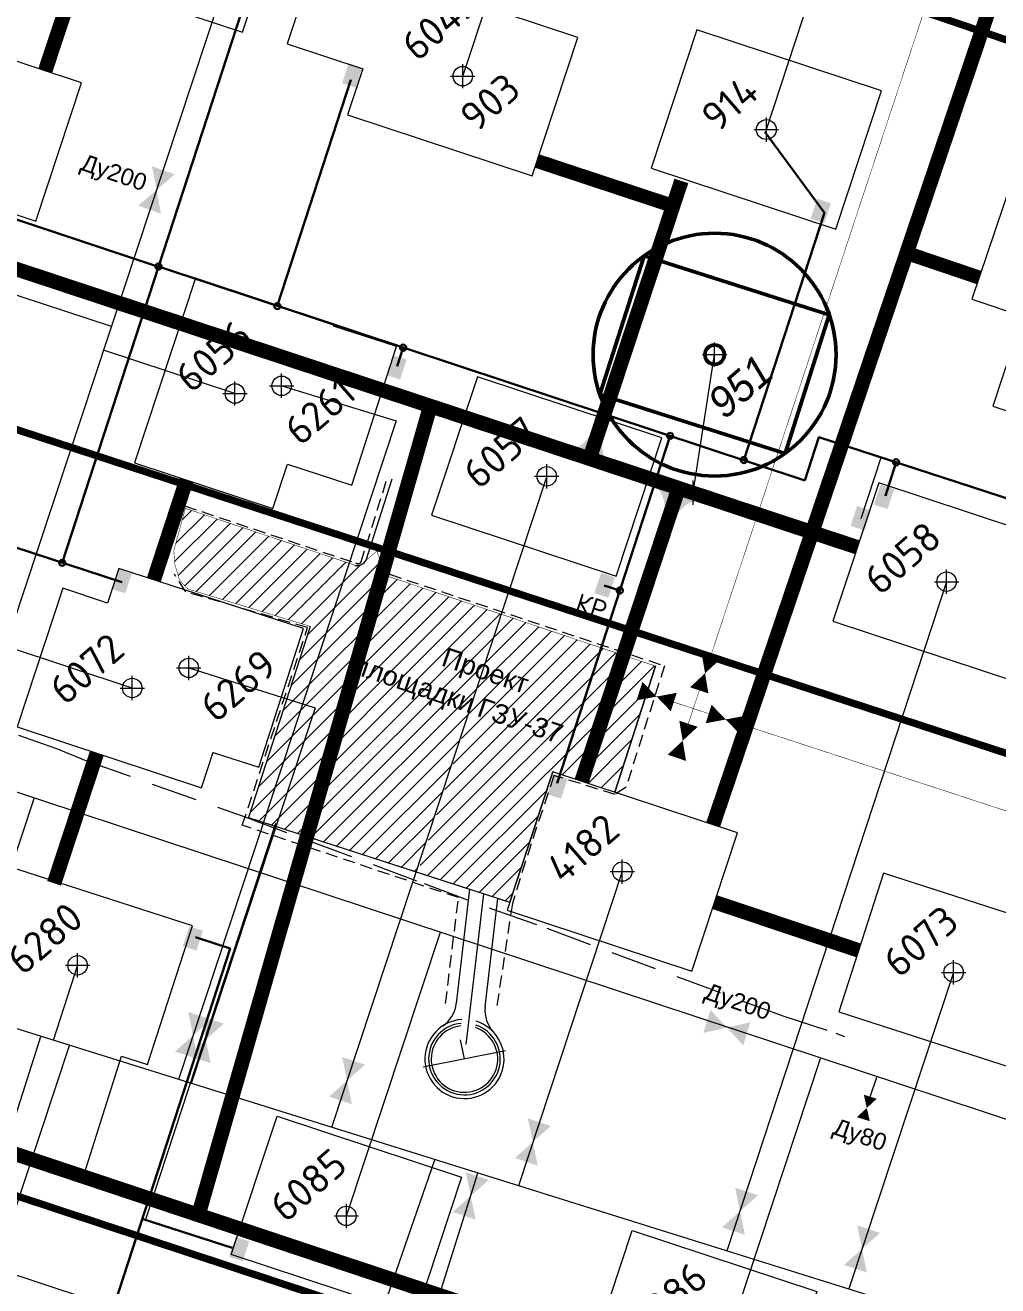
# Model space of a CAD drawing. Header units: millimetres. Extents: x 519 to 9564855, y -810 to 5021775.
# Drawn here: x 9523414 to 9523814, y 5001215 to 5001734 of the extents above; entities that cross this region are included whole.
import ezdxf

# ---------------------------------------------------------------- set-up
doc = ezdxf.new("R2010")
doc.units = ezdxf.units.MM
doc.header["$LTSCALE"] = 2
doc.header["$MEASUREMENT"] = 0
doc.header["$PDMODE"] = 2
doc.header["$PDSIZE"] = 5
for name, pattern in [('1', [0]), ('92051501$0$DASHED', [0.75, 0.5, -0.25]), ('DASHED', [0.75, 0.5, -0.25]), ('Electrical Project', [9.525, 6.35, -3.175]), ('LTYPE11', [2.5, 1, -1.5])]:
    doc.linetypes.add(name, pattern=pattern)
for name, color, linetype in [('160 скважин на 2012 год', 7, 'Continuous'), ('Existing roads', 41, 'Continuous'), ('GZU34', 7, 'Continuous'), ('new 100 wells', 131, 'Continuous'), ('OilColl&Flowlines', 3, 'Continuous'), ('stage 7.frame', 7, 'Continuous'), ('Нефтепровод подземный', 250, 'LTYPE11'), ('Отсыпка', 32, 'OTKOS_ST1_'), ('Скважины на 2013 год.', 21, '1'), ('Скважины на 2014 год', 70, 'Continuous'), ('Скважины на 2015 год', 7, 'Continuous')]:
    doc.layers.add(name, color=color, linetype=linetype)
for name, color, linetype, lineweight in [('160 скважин на 2012 год - Электрика', 192, 'Continuous', 30), ('160 скважин на2012 год.Выкидные линии', 5, 'Continuous', 30), ('WELLS(drilled after 2000y)', 6, 'Continuous', 40), ('Новый водовод', 5, 'g_122_vpr', 30), ('Скважины на 2026', 222, 'Continuous', 50), ('СНГ_трубопроводы', 244, 'Continuous', 50), ('Электро', 1, 'Continuous', 30), ('Электроснаб', 1, 'Continuous', 18), ('Электроснабжене', 1, 'Continuous', 18)]:
    doc.layers.add(name, color=color, linetype=linetype, lineweight=lineweight)
doc.styles.add('92051501$0$STANDARD', font='simplex.shx')
doc.styles.add('Arial', font='arial.ttf', dxfattribs={"height": 30})
doc.styles.add('Elect', font='isocpeur.ttf')
doc.styles.add('Line_GUGK', font='')
doc.styles.get("Standard").update_dxf_attribs({"font": 'isocpeur.ttf', "width": 0.5})
doc.styles.add('STANDARE', font='romans.shx', dxfattribs={"width": 0.8, "height": 2})
doc.styles.get('Line_GUGK').set_extended_font_data('Bm431', italic=True)
doc.linetypes.add('g_122_vpr', pattern='A,2,-2,3,-0.6,["Впр",Line_GUGK,S=2,R=0,X=0,Y=-1],-6.4,3,-2,8,-2,8,-2,6', length=45)
doc.linetypes.add('OTKOS_ST1_', pattern='A,0,["|",STANDARE,S=0.6,R=0,X=-0.4,Y=-1.44],1,["|",Standard,S=0.25,R=0,X=-0.27,Y=-0.595],1', length=2)
doc.linetypes.add('WTR_LINE', pattern='A,0.5,-0.2,["W",92051501$0$STANDARD,S=0.1,R=0,X=-0.1,Y=-0.05],-0.05', length=0.75)

msp = doc.modelspace()

# ---------------------------------------------------------------- hatches: boundary and pattern name
at = {"linetype": 'ByBlock', "lineweight": 0, "ltscale": 50}
h = msp.add_hatch(dxfattribs=at)
h.set_pattern_fill('ANSI31', color=256, scale=40)
h.set_pattern_definition([(45, (0, 0), (-3.535533906, 3.535533906), [])])
h.paths.add_polyline_path([(9523643.11967, 5001423.06447), (9523656.76148, 5001418.55064), (9523673.58901, 5001470.54118), (9523660.30381, 5001474.99883)])
h.paths.add_polyline_path([(9523634.28085, 5001425.98907), (9523643.11967, 5001423.06447), (9523660.30381, 5001474.99883), (9523651.19784, 5001478.0542)])
h.paths.add_polyline_path([(9523651.19784, 5001478.0542), (9523610.24986, 5001491.79367), (9523589.60899, 5001428.32043), (9523575.74706, 5001385.50682), (9523613.56974, 5001373.26494), (9523631.33745, 5001426.96299), (9523634.28085, 5001425.98907)])
h.paths.add_polyline_path([(9523530.02127, 5001400.30667), (9523574.9563, 5001385.76277), (9523610.02037, 5001491.87068), (9523562.87881, 5001507.68831, -0.104327098), (9523561.48117, 5001510.07656)])
h.paths.add_polyline_path([(9523561.48117, 5001510.07656, -0.041083152), (9523561.22035, 5001511.14487), (9523558.83416, 5001517.92958), (9523554.41218, 5001514.14082), (9523554.41218, 5001514.14082, -0.320316479), (9523549.95791, 5001512.02373), (9523547.40257, 5001512.88113), (9523528.25801, 5001454.93405), (9523533.47766, 5001453.27809), (9523517.34988, 5001404.40796), (9523530.02127, 5001400.30667)])
h.paths.add_polyline_path([(9523512.12401, 5001406.09939), (9523517.34988, 5001404.40796), (9523533.47766, 5001453.27809), (9523528.25801, 5001454.93405)])
h.paths.add_polyline_path([(9523528.25801, 5001454.93405), (9523521.74088, 5001457.00165), (9523505.91594, 5001408.10873), (9523512.12401, 5001406.09939)])
h.paths.add_polyline_path([(9523531.41649, 5001486.89554), (9523521.74088, 5001457.00165), (9523528.25801, 5001454.93405), (9523547.40257, 5001512.88113), (9523479.97202, 5001535.50644), (9523475.22098, 5001518.08053), (9523475.68033, 5001512.30384), (9523477.58507, 5001505.98302), (9523480.88046, 5001502.33315)])
h.paths.add_polyline_path([(9523544.46731, 5001464.08417), (9523584.00844, 5001450.53502), (9523588.97826, 5001465.03868), (9523549.43713, 5001478.58783)], flags=24)
h.paths.add_polyline_path([(9523596.94359, 5001448.67925), (9523634.96699, 5001435.65017), (9523638.99219, 5001447.39713), (9523600.9688, 5001460.42621)], flags=24)
h.paths.add_polyline_path([(9523545.49697, 5001465.04368), (9523598.12985, 5001447.00852), (9523601.81012, 5001457.74882), (9523549.17723, 5001475.78398)], flags=24)
at = {"layer": '160 скважин на 2012 год - Электрика', "lineweight": 0, "ltscale": 7.5}
for color, points in [(1, [(9523762.1941, 5001534.63509), (9523756.57173, 5001536.46114), (9523753.90959, 5001528.2645), (9523759.53197, 5001526.43844)]), (192, [(9523656.77603, 5001506.9309), (9523651.15365, 5001508.75696), (9523648.49152, 5001500.56032), (9523654.11389, 5001498.73426)]), (192, [(9523656.77603, 5001506.9309), (9523651.15365, 5001508.75696), (9523648.49152, 5001500.56032), (9523654.11389, 5001498.73426)])]:
    msp.add_hatch(color=color, dxfattribs=at).paths.add_polyline_path(points)
at = {"layer": 'Existing roads', "linetype": 'ByBlock', "lineweight": 0}
h = msp.add_hatch(color=256, dxfattribs=at)
edge = h.paths.add_edge_path()
edge.add_line((9523637.83939, 5001559.86504), (9523646.34862, 5001556.97174))
edge.add_line((9523646.34862, 5001556.97174), (9523648.79588, 5001564.34855))
edge.add_line((9523648.79588, 5001564.34855), (9523646.41352, 5001565.44561))
edge.add_arc((9523636.9021, 5001570.68216), 10.85765, 274.9522735, 331.1648489, ccw=False)
edge = h.paths.add_edge_path()
edge.add_line((9523652.1482, 5001563.53533), (9523648.79588, 5001564.34855))
edge.add_line((9523648.79588, 5001564.34855), (9523646.34862, 5001556.97174))
edge.add_line((9523646.34862, 5001556.97174), (9523655.53434, 5001554.0384))
edge.add_arc((9523659.33107, 5001560.74426), 7.70608, 158.7652198, 240.4822591, ccw=False)
msp.add_hatch(color=256, dxfattribs=at).paths.add_polyline_path([(9523691.37473, 5001538.98866), (9523682.54328, 5001541.91083), (9523673.71184, 5001544.83299, -0.241338782), (9523677.1002, 5001533.76934), (9523679.57812, 5001532.94944), (9523681.97069, 5001532.15778, -0.234065393)])
at = {"layer": 'Электро', "ltscale": 0.5}
for points in [[(9523544.52724, 5001710.60881), (9523550.14961, 5001708.78275), (9523552.81175, 5001716.97939), (9523547.18938, 5001718.80545)], [(9523562.80371, 5001590.39569), (9523568.42608, 5001588.56963), (9523571.08822, 5001596.76628), (9523565.46585, 5001598.59233)], [(9523449.62016, 5001502.34871), (9523455.24253, 5001500.52266), (9523457.90467, 5001508.7193), (9523452.28229, 5001510.54536)], [(9523629.0122, 5001417.79073), (9523634.62443, 5001415.93375), (9523637.33166, 5001424.11561), (9523631.71943, 5001425.97259)], [(9523478.94108, 5001355.17103), (9523484.56345, 5001353.34497), (9523487.22559, 5001361.54161), (9523481.60322, 5001363.36767)]]:
    msp.add_hatch(color=256, dxfattribs=at).paths.add_polyline_path(points)
at = {"layer": 'Электро'}
for points in [[(9523737.4379, 5001654.85317), (9523743.05013, 5001652.99619), (9523745.75736, 5001661.17805), (9523740.14512, 5001663.03503)], [(9523763.52823, 5001537.05604), (9523769.14047, 5001535.19905), (9523771.8477, 5001543.38091), (9523766.23546, 5001545.2379)], [(9523648.44951, 5001500.78842), (9523654.06175, 5001498.93143), (9523656.76898, 5001507.11329), (9523651.15674, 5001508.97027)]]:
    msp.add_hatch(color=256, dxfattribs=at).paths.add_polyline_path(points)
at = {"layer": 'Электро', "ltscale": 80}
msp.add_hatch(color=256, dxfattribs=at).paths.add_polyline_path([(9523497.99887, 5001227.28265), (9523503.61111, 5001225.42567), (9523506.31834, 5001233.60752), (9523500.7061, 5001235.46451)])
at = {"layer": 'Электроснаб', "linetype": 'ByBlock', "lineweight": 0, "ltscale": 0.5}
for points in [[(9523544.52724, 5001710.60881), (9523550.14961, 5001708.78275), (9523552.81175, 5001716.97939), (9523547.18938, 5001718.80545)], [(9523562.80371, 5001590.39569), (9523568.42608, 5001588.56963), (9523571.08822, 5001596.76628), (9523565.46585, 5001598.59233)], [(9523449.62016, 5001502.34871), (9523455.24253, 5001500.52266), (9523457.90467, 5001508.7193), (9523452.28229, 5001510.54536)], [(9523629.0122, 5001417.79073), (9523634.62443, 5001415.93375), (9523637.33166, 5001424.11561), (9523631.71943, 5001425.97259)], [(9523478.94108, 5001355.17103), (9523484.56345, 5001353.34497), (9523487.22559, 5001361.54161), (9523481.60322, 5001363.36767)]]:
    msp.add_hatch(color=1, dxfattribs=at).paths.add_polyline_path(points)
at = {"layer": 'Электроснаб', "linetype": 'ByBlock', "lineweight": 0}
for points in [[(9523737.4379, 5001654.85317), (9523743.05013, 5001652.99619), (9523745.75736, 5001661.17805), (9523740.14512, 5001663.03503)], [(9523763.52823, 5001537.05604), (9523769.14047, 5001535.19905), (9523771.8477, 5001543.38091), (9523766.23546, 5001545.2379)], [(9523648.44951, 5001500.78842), (9523654.06175, 5001498.93143), (9523656.76898, 5001507.11329), (9523651.15674, 5001508.97027)]]:
    msp.add_hatch(color=1, dxfattribs=at).paths.add_polyline_path(points)
at = {"layer": 'Электроснаб', "linetype": 'ByBlock', "lineweight": 0, "ltscale": 80}
msp.add_hatch(color=1, dxfattribs=at).paths.add_polyline_path([(9523497.99887, 5001227.28265), (9523503.61111, 5001225.42567), (9523506.31834, 5001233.60752), (9523500.7061, 5001235.46451)])
at = {"layer": 'Электроснабжене', "linetype": 'ByBlock', "lineweight": 0, "ltscale": 0.5}
for points in [[(9523544.52724, 5001710.60881), (9523550.14961, 5001708.78275), (9523552.81175, 5001716.97939), (9523547.18938, 5001718.80545)], [(9523562.80371, 5001590.39569), (9523568.42608, 5001588.56963), (9523571.08822, 5001596.76628), (9523565.46585, 5001598.59233)], [(9523449.62016, 5001502.34871), (9523455.24253, 5001500.52266), (9523457.90467, 5001508.7193), (9523452.28229, 5001510.54536)], [(9523629.0122, 5001417.79073), (9523634.62443, 5001415.93375), (9523637.33166, 5001424.11561), (9523631.71943, 5001425.97259)], [(9523478.94108, 5001355.17103), (9523484.56345, 5001353.34497), (9523487.22559, 5001361.54161), (9523481.60322, 5001363.36767)]]:
    msp.add_hatch(color=1, dxfattribs=at).paths.add_polyline_path(points)
at = {"layer": 'Электроснабжене', "linetype": 'ByBlock', "lineweight": 0}
for points in [[(9523737.4379, 5001654.85317), (9523743.05013, 5001652.99619), (9523745.75736, 5001661.17805), (9523740.14512, 5001663.03503)], [(9523763.52823, 5001537.05604), (9523769.14047, 5001535.19905), (9523771.8477, 5001543.38091), (9523766.23546, 5001545.2379)], [(9523648.44951, 5001500.78842), (9523654.06175, 5001498.93143), (9523656.76898, 5001507.11329), (9523651.15674, 5001508.97027)]]:
    msp.add_hatch(color=1, dxfattribs=at).paths.add_polyline_path(points)
at = {"layer": 'Электроснабжене', "linetype": 'ByBlock', "lineweight": 0, "ltscale": 80}
msp.add_hatch(color=1, dxfattribs=at).paths.add_polyline_path([(9523497.99887, 5001227.28265), (9523503.61111, 5001225.42567), (9523506.31834, 5001233.60752), (9523500.7061, 5001235.46451)])

# ---------------------------------------------------------------- linework, layer by layer
at = {"layer": '160 скважин на 2012 год', "color": 0, "linetype": 'ByBlock', "lineweight": 0, "elevation": 0.00005}
for points in [[(9523342.39218, 5001678.8859), (9523418.3727, 5001653.74532), (9523437.22814, 5001710.73072), (9523361.24761, 5001735.8713)], [(9523581.39218, 5001532.6859), (9523657.3727, 5001507.54532), (9523676.22814, 5001564.53072), (9523600.24761, 5001589.6713)], [(9523746.59218, 5001488.9859), (9523822.5727, 5001463.84532), (9523841.42814, 5001520.83072), (9523765.44761, 5001545.9713)]]:
    msp.add_lwpolyline(points, close=True, dxfattribs=at)
msp.add_lwpolyline([(9523885.82447, 5001676.90712), (9523886.27283, 5001678.261), (9523829.42264, 5001697.52024), (9523803.74365, 5001621.71999), (9523824.73685, 5001614.61448)], dxfattribs=at)
at = {"layer": '160 скважин на 2012 год', "color": 0, "linetype": 'ByBlock', "lineweight": 0}
for centre in [(9523628.8, 5001548.7), (9523793.4, 5001505.3)]:
    msp.add_circle(centre, 4, dxfattribs=at)
at = {"layer": '160 скважин на 2012 год', "color": 0, "linetype": 'ByBlock', "lineweight": 0, "ltscale": 80}
msp.add_point((9523628.8, 5001548.7), dxfattribs=at)
at = {"layer": '160 скважин на 2012 год', "color": 0, "linetype": 'ByBlock', "lineweight": 0}
msp.add_point((9523793.4, 5001505.3), dxfattribs=at)
at = {"layer": '160 скважин на 2012 год - Электрика', "color": 1, "linetype": 'ByBlock', "lineweight": 0, "ltscale": 80}
msp.add_line((9523758.24915, 5001531.32682), (9523766.42579, 5001556.49192, 0), dxfattribs=at)
at = {"layer": '160 скважин на 2012 год - Электрика', "color": 192, "linetype": 'ByBlock', "lineweight": 0, "ltscale": 80}
msp.add_line((9523652.44108, 5001503.75514), (9523658.86987, 5001501.6663), dxfattribs=at)
msp.add_line((9523652.44108, 5001503.75514), (9523658.86987, 5001501.6663), dxfattribs=at)
at = {"layer": '160 скважин на2012 год.Выкидные линии', "color": 3, "linetype": 'ByBlock', "lineweight": 0, "ltscale": 80}
msp.add_lwpolyline([(9523628.8, 5001548.7), (9523540.18535, 5001280.54188)], dxfattribs=at)
at = {"layer": 'Existing roads', "linetype": 'ByBlock', "lineweight": 0}
for p, q in [((9523647.07695, 5001563.75768), (9523650.27362, 5001562.84033)), ((9523637.7504, 5001558.80643), (9523655.00787, 5001552.93856))]:
    msp.add_line(p, q, dxfattribs=at)
at = {"layer": 'Existing roads', "linetype": 'ByBlock', "lineweight": 0, "const_width": 6, "flags": 128}
for points in [[(9523988.12097, 5002264.6695), (9523697.2591, 5001405.15071)], [(9523255.84254, 5001685.20284), (9523756.67604, 5001519.46163)], [(9523684.21287, 5001670.36592), (9523646.37913, 5001555.8725)], [(9523683.07499, 5001543.81848), (9523643.15936, 5001423.18442)], [(9523683.07499, 5001543.81848), (9523643.15936, 5001423.18442)], [(9523697.89026, 5001373.32971), (9523757.12218, 5001353.47269)], [(9524074.00058, 5001048.34922), (9523243.57105, 5001325.03002)]]:
    msp.add_lwpolyline(points, dxfattribs=at)
for points, elevation in [([(9523435.1866, 5001754.72755), (9523422.26513, 5001715.68171)], 0.00005), ([(9523581.3927, 5001579.5519), (9523485.35915, 5001244.47156)], 0), ([(9523480.45554, 5001547.23142), (9523466.9666, 5001506.00792)], 0), ([(9523443.54941, 5001434.70237), (9523425.93861, 5001381.07734)], 0)]:
    msp.add_lwpolyline(points, dxfattribs=dict(at, elevation=elevation))
at = {"layer": 'Existing roads', "lineweight": 0, "const_width": 5.8}
for points in [[(9523624.78738, 5001678.55654), (9523680.80288, 5001660.04652)], [(9523806.74632, 5001630.58337), (9523776.96038, 5001640.67401)]]:
    msp.add_lwpolyline(points, dxfattribs=at)
at = {"layer": 'GZU34', "color": 5, "lineweight": 0, "ltscale": 0.2}
for p, q in [((9523595.59553, 5001314.65848), (9523602.82231, 5001376.74351)), ((9523611.86199, 5001312.10102), (9523577.9376, 5001305.29689))]:
    msp.add_line(p, q, dxfattribs=at)
at = {"layer": 'GZU34', "color": 5, "lineweight": 0, "ltscale": 50}
msp.add_line((9523594.87826, 5001308.80631), (9523593.30885, 5001316.63115), dxfattribs=at)
for centre, radius, start, end in [((9523578.61432, 5001333.05615), 13, 303.7671, 353.3411938), ((9523616.35798, 5001328.6498), 13, 173.3411938, 222.9152875), ((9523594.89979, 5001308.69895), 16.3, 93.9468905, 72.7354971), ((9523594.89979, 5001308.69895), 14.75, 95.0764512, 71.6059363), ((9523594.89979, 5001308.69895), 13.7, 95.9902129, 70.6921746)]:
    msp.add_arc(centre, radius, start, end, dxfattribs=at)
at = {"layer": 'new 100 wells', "color": 0, "linetype": 'ByBlock', "lineweight": 0}
for points in [[(9523553.03325, 5001716.47022), (9523546.78202, 5001697.57759), (9523622.76254, 5001672.43701), (9523641.61798, 5001729.42241), (9523610.46675, 5001739.72978)], [(9523824.73503, 5001614.6151), (9523812.48202, 5001577.57759), (9523888.46254, 5001552.43701), (9523907.31798, 5001609.42241), (9523890.43187, 5001615.00972)]]:
    msp.add_lwpolyline(points, dxfattribs=at)
msp.add_circle((9523594.2, 5001713.5), 4, dxfattribs=at)
msp.add_point((9523594.2, 5001713.5), dxfattribs=at)
at = {"layer": 'OilColl&Flowlines', "lineweight": 0}
msp.add_line((9523594.2, 5001713.5), (9523651.98094, 5001888.12548), dxfattribs=at)
at = {"layer": 'OilColl&Flowlines', "linetype": 'ByBlock', "lineweight": 0}
for p, q in [((9523719.2, 5001691.5), (9523771.07413, 5001849.18726)), ((9523864.97054, 5001179.04872), (9523136.7714, 5001406.60599)), ((9523864.97054, 5001179.04872), (9523136.7714, 5001406.60599)), ((9523659.9, 5001385.9), (9523617.1664, 5001256.48583)), ((9523659.9, 5001385.9), (9523617.1664, 5001256.48583))]:
    msp.add_line(p, q, dxfattribs=at)
at = {"layer": 'OilColl&Flowlines', "color": 3, "linetype": 'ByBlock', "lineweight": 0, "ltscale": 25}
msp.add_line((9523548.2, 5001096), (9523600.44591, 5001261.71087), dxfattribs=at)
at = {"layer": 'OilColl&Flowlines', "color": 3, "lineweight": 0}
for q in [(9523671.0604, 5001134.05913), (9523668.41287, 5001134.90529)]:
    msp.add_line((9523334.12601, 5001244.73593), q, dxfattribs=at)
at = {"layer": 'OilColl&Flowlines', "color": 3, "linetype": 'ByBlock', "lineweight": 0, "ltscale": 80}
msp.add_lwpolyline([(9523793.4, 5001505.3), (9523702.95742, 5001229.67672)], dxfattribs=at)
at = {"layer": 'OilColl&Flowlines', "color": 3, "linetype": 'ByBlock', "lineweight": 0}
for points in [[(9523696.33757, 5001474.57137, 8, 0, 0), (9523693.95707, 5001467.55953, 0, 8, 0), (9523691.57472, 5001460.54227, 8, 8, 0)], [(9523696.33757, 5001474.57137, 8, 0, 0), (9523693.95707, 5001467.55953, 0, 8, 0), (9523691.57472, 5001460.54227, 8, 8, 0)], [(9523687.13314, 5001446.77941, 8, 0, 0), (9523684.75264, 5001439.76757, 0, 8, 0), (9523682.3703, 5001432.75031, 8, 8, 0)]]:
    msp.add_lwpolyline(points, format="xyseb", dxfattribs=at)
at = {"layer": 'OilColl&Flowlines', "color": 6, "lineweight": 0}
msp.add_lwpolyline([(9523681.08627, 5001455.72661, 8, 0, 0), (9523674.03285, 5001457.98092, 0, 8, 0), (9523666.97397, 5001460.23696, 8, 8, 0)], format="xyseb", dxfattribs=at)
at = {"layer": 'OilColl&Flowlines', "color": 3, "lineweight": 0}
for points in [[(9523681.08627, 5001455.72661, 8, 0, 0), (9523674.03285, 5001457.98092, 0, 8, 0), (9523666.97397, 5001460.23696, 8, 8, 0)], [(9523709.54657, 5001446.29329, 8, 0, 0), (9523702.49315, 5001448.5476, 0, 8, 0), (9523695.43427, 5001450.80364, 8, 8, 0)], [(9523709.54657, 5001446.29329, 8, 0, 0), (9523702.49315, 5001448.5476, 0, 8, 0), (9523695.43427, 5001450.80364, 8, 8, 0)]]:
    msp.add_lwpolyline(points, format="xyseb", dxfattribs=at)
at = {"layer": 'OilColl&Flowlines', "color": 6, "linetype": 'ByBlock', "lineweight": 0}
msp.add_lwpolyline([(9523687.13314, 5001446.77941, 8, 0, 0), (9523684.75264, 5001439.76757, 0, 8, 0), (9523682.3703, 5001432.75031, 8, 8, 0)], format="xyseb", dxfattribs=at)
at = {"layer": 'OilColl&Flowlines', "color": 5, "linetype": 'ByBlock', "lineweight": 0}
for points in [[(9523475.63842, 5001673.10053), (9523466.26859, 5001676.39235), (9523468.1027, 5001666.63193)], [(9523469.93682, 5001656.87151), (9523468.1027, 5001666.63193), (9523460.56699, 5001660.16333)], [(9523693.2461, 5001319.4529), (9523696.19269, 5001328.93696), (9523702.93284, 5001321.64311)], [(9523709.67298, 5001314.34926), (9523702.93284, 5001321.64311), (9523712.61957, 5001323.83332)], [(9523759.33518, 5001293.99823), (9523764.66996, 5001292.34078), (9523760.56717, 5001288.54944)], [(9523756.46438, 5001284.75811), (9523760.56717, 5001288.54944), (9523761.79917, 5001283.10066)]]:
    msp.add_solid(points, dxfattribs=at)
at = {"layer": 'OilColl&Flowlines', "linetype": 'ByBlock', "lineweight": 0}
for points in [[(9523490.56227, 5001324.99448), (9523483.14624, 5001318.389), (9523481.13374, 5001328.11421)], [(9523495.80732, 5001323.2636), (9523488.39129, 5001316.65812), (9523486.37879, 5001326.38333)], [(9523485.15874, 5001308.6638), (9523475.73021, 5001311.78352), (9523483.14624, 5001318.389)], [(9523490.40379, 5001306.93292), (9523480.97526, 5001310.05264), (9523488.39129, 5001316.65812)], [(9523553.96442, 5001306.40265), (9523546.54839, 5001299.79717), (9523544.53589, 5001309.52238)], [(9523548.56089, 5001290.07196), (9523539.13236, 5001293.19169), (9523546.54839, 5001299.79717)], [(9523630.46181, 5001281.12357), (9523623.04578, 5001274.51809), (9523621.03328, 5001284.2433)], [(9523630.46181, 5001281.12357), (9523623.04578, 5001274.51809), (9523621.03328, 5001284.2433)], [(9523625.05828, 5001264.79289), (9523615.62975, 5001267.91261), (9523623.04578, 5001274.51809)], [(9523715.77418, 5001252.58776), (9523708.35816, 5001245.98228), (9523706.34566, 5001255.70749)], [(9523710.37066, 5001236.25707), (9523700.94213, 5001239.3768), (9523708.35816, 5001245.98228)], [(9523766.00253, 5001237.10829), (9523758.58651, 5001230.50281), (9523756.57401, 5001240.22802)], [(9523760.599, 5001220.7776), (9523751.17048, 5001223.89733), (9523758.58651, 5001230.50281)]]:
    msp.add_solid(points, dxfattribs=at)
at = {"layer": 'OilColl&Flowlines', "color": 3, "lineweight": 0}
for points in [[(9523604.89462, 5001258.90476), (9523597.47859, 5001252.29928), (9523595.46609, 5001262.02449)], [(9523599.49109, 5001242.57407), (9523590.06256, 5001245.6938), (9523597.47859, 5001252.29928)]]:
    msp.add_solid(points, dxfattribs=at)
at = {"layer": 'stage 7.frame', "color": 0, "linetype": 'ByBlock', "lineweight": 0}
msp.add_lwpolyline([(9523612.48202, 5001369.97759), (9523688.46254, 5001344.83701), (9523707.31798, 5001401.82241), (9523631.33745, 5001426.96299)], close=True, dxfattribs=at)
msp.add_circle((9523659.9, 5001385.9), 4, dxfattribs=at)
at = {"layer": 'stage 7.frame', "color": 0, "linetype": 'ByBlock', "lineweight": 0, "ltscale": 80}
msp.add_point((9523659.9, 5001385.9), dxfattribs=at)
at = {"layer": 'WELLS(drilled after 2000y)', "color": 0, "linetype": 'ByBlock', "lineweight": 0}
for points in [[(9523429.00666, 5001761.40148), (9523427.48202, 5001756.77759), (9523503.46254, 5001731.63701), (9523522.31798, 5001788.62241), (9523489.24779, 5001799.56474)], [(9523766.61798, 5001707.42241), (9523690.63745, 5001732.56299), (9523671.78202, 5001675.57759), (9523747.76255, 5001650.43701), (9523766.61798, 5001707.42241)]]:
    msp.add_lwpolyline(points, dxfattribs=at)
msp.add_circle((9523719.2, 5001691.5), 4.0951, dxfattribs=at)
at = {"layer": 'WELLS(drilled after 2000y)', "color": 0, "linetype": 'ByBlock', "lineweight": 0, "ltscale": 80}
msp.add_point((9523719.2, 5001691.5), dxfattribs=at)
at = {"layer": 'Нефтепровод подземный', "color": 3, "linetype": 'Electrical Project', "lineweight": 0, "ltscale": 1.5}
msp.add_lwpolyline([(9523301.57173, 5001477.80363), (9523384.45188, 5001451.79937), (9523426.88804, 5001436.53378), (9523439.34752, 5001431.51054), (9523503.7724, 5001408.66729), (9523578.30691, 5001380.95082), (9523606.5272, 5001370.38888), (9523628.79965, 5001362.54559), (9523726.0055, 5001326.48902), (9523747.86719, 5001319.33322), (9523751.37489, 5001317.92666)], dxfattribs=at)
at = {"layer": 'Новый водовод', "color": 5, "linetype": 'WTR_LINE', "lineweight": 0, "ltscale": 40, "const_width": 3}
for points in [[(9523284.62762, 5001910.48757), (9524668.31995, 5001438.22292)], [(9522908.48811, 5001732.23359), (9524522.07962, 5001204.18851)], [(9522908.48811, 5001732.23359), (9524522.07962, 5001204.18851)]]:
    msp.add_lwpolyline(points, dxfattribs=at)
at = {"layer": 'Новый водовод', "color": 5, "linetype": 'WTR_LINE', "lineweight": 0, "ltscale": 40, "const_width": 3, "elevation": -0.00285}
msp.add_lwpolyline([(9522815.22694, 5001449.31647), (9524492.08979, 5000894.44485)], dxfattribs=at)
at = {"layer": 'Отсыпка', "color": 5, "lineweight": 0, "ltscale": 2}
for points in [[(9523656.76148, 5001418.55064), (9523673.58901, 5001470.54118), (9523673.58901, 5001470.54118)], [(9523505.91594, 5001408.10873), (9523505.91594, 5001408.10873), (9523597.00295, 5001378.62703), (9523591.52662, 5001331.54871), (9523591.52662, 5001331.54871)], [(9523603.44567, 5001330.15723), (9523608.64104, 5001374.86019), (9523613.56974, 5001373.26494), (9523613.56974, 5001373.26494), (9523613.56974, 5001373.26494)]]:
    msp.add_lwpolyline(points, dxfattribs=at)
at = {"layer": 'Скважины на 2013 год.', "color": 3, "linetype": 'ByBlock', "lineweight": 0, "ltscale": 5}
for p, q in [((9523361.4, 5001639.6), (9523449.39431, 5001610.48428)), ((9523500.4, 5001582.8), (9523446.28852, 5001600.70451)), ((9523519.65743, 5001585.95924), (9523566.76263, 5001571.48048)), ((9523566.76263, 5001571.48048), (9523477.15016, 5001300.23995)), ((9523566.76263, 5001571.48048), (9523477.15016, 5001300.23995)), ((9523458.1, 5001461.5), (9523405.939, 5001478.75913)), ((9523481.4, 5001469.8), (9523533.47766, 5001453.27809)), ((9523481.4, 5001469.8), (9523533.47766, 5001453.27809)), ((9523533.47766, 5001453.27809), (9523482.42872, 5001298.59043)), ((9523533.47766, 5001453.27809), (9523482.42872, 5001298.59043)), ((9523382.24484, 5001308.8706), (9523417.69922, 5001416.02174)), ((9523435.6, 5001347.3), (9523425.53997, 5001316.36778)), ((9523796.3, 5001344.4), (9523753.18598, 5001213.98063)), ((9523388.7, 5001182.8), (9523432.349, 5001314.24))]:
    msp.add_line(p, q, dxfattribs=at)
at = {"layer": 'Скважины на 2013 год.', "color": 5, "linetype": 'ByBlock', "lineweight": 0, "ltscale": 5}
msp.add_line((9523762.00257, 5001293.1695), (9523764.71282, 5001301.20123), dxfattribs=at)
at = {"layer": 'Скважины на 2013 год.', "color": 0, "linetype": 'ByBlock', "lineweight": 0}
for points in [[(9523522.08808, 5001553.63826), (9523548.46922, 5001545.09506), (9523566.95435, 5001602.17658), (9523540.9364, 5001610.60216)], [(9523491.48162, 5001435.00135), (9523510.21178, 5001428.93582), (9523528.69691, 5001486.01734), (9523452.58822, 5001510.66418), (9523447.98776, 5001496.45811)], [(9523453.63959, 5001309.92426), (9523464.41178, 5001306.43582), (9523482.89691, 5001363.51734), (9523406.78822, 5001388.16418), (9523390.48154, 5001337.83551)]]:
    msp.add_lwpolyline(points, dxfattribs=at)
msp.add_lwpolyline([(9523749.00309, 5001328.18266), (9523825.11178, 5001303.53582), (9523843.59691, 5001360.61734), (9523767.48822, 5001385.26418)], close=True, dxfattribs=at)
for centre in [(9523519.65743, 5001585.95924), (9523481.4, 5001469.8), (9523435.6, 5001347.3), (9523796.3, 5001344.4)]:
    msp.add_circle(centre, 4, dxfattribs=at)
for p in [(9523519.6, 5001586), (9523481.4, 5001469.8), (9523435.6, 5001347.3), (9523796.3, 5001344.4)]:
    msp.add_point(p, dxfattribs=at)
at = {"layer": 'Скважины на 2014 год', "color": 0, "linetype": 'ByBlock', "lineweight": 0}
for points in [[(9523548.10623, 5001781.32479), (9523540.73745, 5001783.76299), (9523521.88202, 5001726.77759), (9523553.03325, 5001716.47022)], [(9523540.9364, 5001610.60216), (9523541.20968, 5001611.42807), (9523484.22428, 5001630.2835), (9523459.0837, 5001554.30297), (9523516.0691, 5001535.44754), (9523522.08808, 5001553.63826)], [(9523447.98776, 5001496.45811), (9523429.53745, 5001502.56299), (9523410.68202, 5001445.57759), (9523486.66255, 5001420.43701), (9523491.38876, 5001435.03142)], [(9523390.48154, 5001337.83551), (9523379.6655, 5001341.45176), (9523360.63265, 5001284.52538), (9523437.5056, 5001258.66939), (9523453.63959, 5001309.92426)], [(9523498.88202, 5001228.17759), (9523517.73745, 5001285.16299), (9523593.71798, 5001260.02241), (9523574.86255, 5001203.03701), (9523498.88202, 5001228.17759)], [(9523645.12871, 5001181.14311), (9523663.98415, 5001238.12851), (9523739.96467, 5001212.98793), (9523721.10924, 5001156.00253), (9523645.12871, 5001181.14311)]]:
    msp.add_lwpolyline(points, dxfattribs=at)
for centre in [(9523500.4, 5001582.8), (9523458.1, 5001461.5), (9523546.3, 5001244.1)]:
    msp.add_circle(centre, 4, dxfattribs=at)
for p in [(9523500.4, 5001582.8), (9523458.1, 5001461.5), (9523546.3, 5001244.1)]:
    msp.add_point(p, dxfattribs=at)
at = {"layer": 'Скважины на 2015 год', "color": 5, "linetype": 'DASHED', "lineweight": 0, "ltscale": 5}
for p, q in [((9523552.29044, 5001513.24047), (9523562.74231, 5001546.70975)), ((9523562.81904, 5001512.22626), (9523573.24471, 5001545.74544)), ((9523479.64141, 5001536.5119), (9523550.00534, 5001513.01593)), ((9523677.20756, 5001470.62911), (9523661.43622, 5001420.60566)), ((9523631.76453, 5001425.45914), (9523622.33745, 5001397.32091)), ((9523656.96111, 5001417.69619), (9523631.76453, 5001425.45914))]:
    msp.add_line(p, q, dxfattribs=at)
at = {"layer": 'Скважины на 2015 год', "color": 5, "linetype": 'ByBlock', "lineweight": 0, "ltscale": 5}
for p, q in [((9523554.41218, 5001514.14082), (9523565.19509, 5001547.65953)), ((9523561.72755, 5001514.94501), (9523571.81144, 5001546.29085)), ((9523531.41649, 5001486.89554), (9523505.91594, 5001408.10873)), ((9523673.58901, 5001470.54118), (9523656.76148, 5001418.55064)), ((9523613.56974, 5001373.26494), (9523631.33745, 5001426.96299)), ((9523505.91594, 5001408.10873), (9523613.56974, 5001373.26494))]:
    msp.add_line(p, q, dxfattribs=at)
at = {"layer": 'Скважины на 2015 год', "color": 0, "linetype": 'DASHED', "lineweight": 0, "ltscale": 5}
msp.add_line((9523661.43622, 5001420.60566), (9523656.96111, 5001417.69619), dxfattribs=at)
at = {"layer": 'Скважины на 2015 год', "color": 3, "linetype": 'ByBlock', "lineweight": 0, "ltscale": 5}
for p, q in [((9523374.6, 5001174), (9523420.41808, 5001317.96834)), ((9523532.53669, 5001122.91986), (9523582.76444, 5001267.23621))]:
    msp.add_line(p, q, dxfattribs=at)
at = {"layer": 'Скважины на 2015 год', "color": 5, "linetype": 'ByBlock', "lineweight": 0, "ltscale": 5, "const_width": 0.2}
for points in [[(9523531.41649, 5001486.89554), (9523480.88046, 5001502.33315), (9523477.58507, 5001505.98302), (9523475.68033, 5001512.30384), (9523475.22098, 5001518.08053), (9523479.97202, 5001535.50644), (9523539.18537, 5001515.63829), (9523549.95791, 5001512.02373)], [(9523479.97202, 5001535.50644), (9523549.95791, 5001512.02373), (9523552.52411, 5001512.36888), (9523554.41218, 5001514.14082), (9523558.83416, 5001517.92958), (9523561.22035, 5001511.14487), (9523562.87881, 5001507.68831), (9523673.58901, 5001470.54118), (9523656.76148, 5001418.55064), (9523631.33745, 5001426.96299), (9523613.56974, 5001373.26494), (9523505.91594, 5001408.10873), (9523531.41649, 5001486.89554), (9523480.88046, 5001502.33315), (9523477.58507, 5001505.98302), (9523475.68033, 5001512.30384), (9523475.22098, 5001518.08053), (9523479.97202, 5001535.50644)], [(9523562.87881, 5001507.68831), (9523600.37796, 5001495.10604), (9523673.58901, 5001470.54118)], [(9523631.33745, 5001426.96299), (9523656.76148, 5001418.55064)]]:
    msp.add_lwpolyline(points, dxfattribs=at)
at = {"layer": 'Скважины на 2015 год', "color": 5, "linetype": '92051501$0$DASHED', "lineweight": 0, "ltscale": 5}
for points in [[(9523562.81904, 5001512.22626), (9523564.04526, 5001508.33576), (9523564.04526, 5001508.33576), (9523564.04526, 5001508.33576), (9523564.04526, 5001508.33576), (9523677.20756, 5001470.62911)], [(9523503.44201, 5001404.96596), (9523530.33377, 5001486.3979), (9523480.17932, 5001501.11792), (9523475.44769, 5001508.42947)], [(9523587.10367, 5001331.57084), (9523592.45738, 5001375.1627), (9523503.44201, 5001404.96596)], [(9523622.33745, 5001397.32091), (9523614.63926, 5001372.80517), (9523607.95916, 5001328.77533)]]:
    msp.add_lwpolyline(points, dxfattribs=at)
at = {"layer": 'Скважины на 2015 год', "color": 5, "linetype": 'ByBlock', "lineweight": 0, "ltscale": 5}
for centre, radius, start, end in [((9523567.84068, 5001512.19518), 6.70313, 155.7806912, 222.2488872), ((9523550.70224, 5001516.20204), 4.24409, 259.8991681, 330.9436432)]:
    msp.add_arc(centre, radius, start, end, dxfattribs=at)
at = {"layer": 'Скважины на 2015 год', "color": 5, "lineweight": 0, "ltscale": 5}
msp.add_arc((9523550.94901, 5001515.15215), 2.33537, 246.1666378, 305.0572856, dxfattribs=at)
at = {"layer": 'Скважины на 2026', "lineweight": 5}
msp.add_line((9523689.00189, 5001541.99654), (9523697.9, 5001598.8), dxfattribs=at)
at = {"layer": 'Скважины на 2026', "linetype": 'ByBlock', "ltscale": 50}
msp.add_lwpolyline([(9523650.67724, 5001582.36603), (9523726.89989, 5001558.0739), (9523745.11899, 5001615.24089), (9523668.89633, 5001639.53302)], close=True, dxfattribs=at)
msp.add_circle((9523697.89811, 5001598.80346), 50, dxfattribs=at)
at = {"layer": 'Скважины на 2026', "linetype": 'ByBlock'}
msp.add_circle((9523697.89811, 5001598.80346), 4, dxfattribs=at)
at = {"layer": 'Скважины на 2026', "linetype": 'ByBlock', "lineweight": 0}
for p in [(9523697.9, 5001598.8), (9523689.00189, 5001541.99654)]:
    msp.add_point(p, dxfattribs=at)
at = {"layer": 'СНГ_трубопроводы', "color": 3, "lineweight": 0, "ltscale": 2}
for p, q in [((9523552.31494, 5001921.14037), (9523383.89047, 5001412.12349)), ((9524159.78807, 5001170.6771), (9522966.74293, 5001565.51631)), ((9523546.3, 5001244.1), (9523584.9777, 5001360.91104)), ((9523703.34352, 5001193.49304), (9523741.55326, 5001308.97)), ((9523762.00257, 5001293.1695), (9523764.71282, 5001301.20123))]:
    msp.add_line(p, q, dxfattribs=at)
at = {"layer": 'СНГ_трубопроводы', "lineweight": 0, "ltscale": 2}
msp.add_line((9523463.63526, 5001242.31199, -0.00007), (9523517.23545, 5001405.80156, -0.00007), dxfattribs=at)
at = {"layer": 'СНГ_трубопроводы', "color": 3, "linetype": 'ByBlock', "lineweight": 0, "ltscale": 5, "const_width": 0.2}
for points in [[(9523934.93125, 5002196.29536), (9523684.75264, 5001439.76757)], [(9523674.03285, 5001457.98092), (9525046.95147, 5001008.63219)]]:
    msp.add_lwpolyline(points, dxfattribs=at)
at = {"layer": 'СНГ_трубопроводы', "color": 3, "lineweight": 0, "ltscale": 2}
for points in [[(9523475.63842, 5001673.10053), (9523466.26859, 5001676.39235), (9523468.1027, 5001666.63193)], [(9523469.93682, 5001656.87151), (9523468.1027, 5001666.63193), (9523460.56699, 5001660.16333)], [(9523693.2461, 5001319.4529), (9523696.19269, 5001328.93696), (9523702.93284, 5001321.64311)], [(9523709.67298, 5001314.34926), (9523702.93284, 5001321.64311), (9523712.61957, 5001323.83332)], [(9523759.33518, 5001293.99823), (9523764.66996, 5001292.34078), (9523760.56717, 5001288.54944)], [(9523756.46438, 5001284.75811), (9523760.56717, 5001288.54944), (9523761.79917, 5001283.10066)]]:
    msp.add_solid(points, dxfattribs=at)
at = {"layer": 'Электро', "ltscale": 0.5}
for p, q in [((9523503.14036, 5001739.84793, 0), (9523468.91423, 5001635.00719, 0)), ((9523548.14548, 5001712.0518), (9523517.85223, 5001618.81879)), ((9523468.91423, 5001635.0068, 0), (9523297.20017, 5001692.21827, 0)), ((9523743.15247, 5001657.18426, 0), (9523709.86842, 5001555.27981, 0.00005)), ((9523468.91423, 5001635.0068, 0), (9523429.30474, 5001513.10133)), ((9523735.06117, 5001546.95162, 0), (9523468.941, 5001635.08919, 0)), ((9523567.16132, 5001594.02923), (9523569.64768, 5001601.68146)), ((9523633.09485, 5001422.33893), (9523679.55169, 5001565.31839)), ((9523740.86005, 5001564.79873, 0), (9523735.06117, 5001546.95162, 0)), ((9523854.94958, 5001527.7288, 0), (9523740.86005, 5001564.79873, 0)), ((9523768.19367, 5001540.68576), (9523772.67017, 5001554.463)), ((9523380.22044, 5001529.04979), (9523453.87186, 5001505.11899)), ((9523652.44108, 5001503.75514), (9523658.86987, 5001501.6663)), ((9523498.43857, 5001354.19666), (9523414.68732, 5001096.43682)), ((9523484.17272, 5001358.83191), (9523498.43857, 5001354.19666)), ((9523499.23856, 5001230.92052, 0), (9523462.2595, 5001242.84894))]:
    msp.add_line(p, q, dxfattribs=at)
at = {"layer": 'Электро', "ltscale": 7.5}
msp.add_line((9523743.15247, 5001657.18426, 0), (9523718.6, 5001690.6), dxfattribs=at)
at = {"layer": 'Электро', "ltscale": 25}
msp.add_line((9523652.44044, 5001503.75475), (9523658.8697, 5001501.66576), dxfattribs=at)
for centre, start, end in [((9523468.93372, 5001635.0835, 0.00005), 162, 342), ((9523468.93372, 5001635.0835, 0.00005), 342, 162), ((9523679.55169, 5001565.31839), 162, 342), ((9523679.55169, 5001565.31839), 342, 162), ((9523709.90871, 5001555.40318, 0.00005), 342, 162), ((9523709.90871, 5001555.40318, 0.00005), 162, 342), ((9523772.67017, 5001554.463), 162, 342), ((9523772.67017, 5001554.463), 342, 162), ((9523658.86923, 5001501.66591), 162, 342), ((9523658.86923, 5001501.66591), 342, 162)]:
    msp.add_arc(centre, 1.25, start, end, dxfattribs=at)
at = {"layer": 'Электро', "ltscale": 0.5}
for centre, start, end in [((9523517.85223, 5001618.81879), 161.9999999, 341.9999999), ((9523517.85223, 5001618.81879), 341.9999999, 161.9999999), ((9523429.30474, 5001513.10133), 162, 342), ((9523429.30474, 5001513.10133), 342, 162)]:
    msp.add_arc(centre, 1.25, start, end, dxfattribs=at)
at = {"layer": 'Электро', "ltscale": 80}
for start, end in [(162, 342), (342, 162)]:
    msp.add_arc((9523569.64768, 5001601.68146), 1.25, start, end, dxfattribs=at)
at = {"layer": 'Электроснаб', "color": 1, "linetype": 'ByBlock', "lineweight": 0, "ltscale": 0.5}
for p, q in [((9523503.14036, 5001739.84793, 0), (9523468.91423, 5001635.00719, 0)), ((9523548.14548, 5001712.0518), (9523517.85223, 5001618.81879)), ((9523468.91423, 5001635.0068, 0), (9523297.20017, 5001692.21827, 0)), ((9523743.15247, 5001657.18426, 0), (9523709.86842, 5001555.27981, 0.00005)), ((9523468.91423, 5001635.0068, 0), (9523429.30474, 5001513.10133)), ((9523735.06117, 5001546.95162, 0), (9523468.941, 5001635.08919, 0)), ((9523567.16132, 5001594.02923), (9523569.64768, 5001601.68146)), ((9523633.09485, 5001422.33893), (9523679.55169, 5001565.31839)), ((9523740.86005, 5001564.79873, 0), (9523735.06117, 5001546.95162, 0)), ((9523854.94958, 5001527.7288, 0), (9523740.86005, 5001564.79873, 0)), ((9523768.19367, 5001540.68576), (9523772.67017, 5001554.463)), ((9523380.22044, 5001529.04979), (9523453.87186, 5001505.11899)), ((9523652.44108, 5001503.75514), (9523658.86987, 5001501.6663)), ((9523498.43857, 5001354.19666), (9523414.68732, 5001096.43682)), ((9523484.17272, 5001358.83191), (9523498.43857, 5001354.19666)), ((9523499.23856, 5001230.92052, 0), (9523462.2595, 5001242.84894))]:
    msp.add_line(p, q, dxfattribs=at)
at = {"layer": 'Электроснаб', "color": 1, "linetype": 'ByBlock', "lineweight": 0, "ltscale": 7.5}
msp.add_line((9523743.15247, 5001657.18426, 0), (9523718.6, 5001690.6), dxfattribs=at)
at = {"layer": 'Электроснаб', "color": 1, "linetype": 'ByBlock', "lineweight": 0, "ltscale": 25}
msp.add_line((9523652.44044, 5001503.75475), (9523658.8697, 5001501.66576), dxfattribs=at)
for centre, start, end in [((9523468.93372, 5001635.0835, 0.00005), 162, 342), ((9523468.93372, 5001635.0835, 0.00005), 342, 162), ((9523679.55169, 5001565.31839), 162, 342), ((9523679.55169, 5001565.31839), 342, 162), ((9523709.90871, 5001555.40318, 0.00005), 342, 162), ((9523709.90871, 5001555.40318, 0.00005), 162, 342), ((9523772.67017, 5001554.463), 162, 342), ((9523772.67017, 5001554.463), 342, 162), ((9523658.86923, 5001501.66591), 162, 342), ((9523658.86923, 5001501.66591), 342, 162)]:
    msp.add_arc(centre, 1.25, start, end, dxfattribs=at)
at = {"layer": 'Электроснаб', "color": 1, "linetype": 'ByBlock', "lineweight": 0, "ltscale": 0.5}
for centre, start, end in [((9523517.85223, 5001618.81879), 161.9999999, 341.9999999), ((9523517.85223, 5001618.81879), 341.9999999, 161.9999999), ((9523429.30474, 5001513.10133), 162, 342), ((9523429.30474, 5001513.10133), 342, 162)]:
    msp.add_arc(centre, 1.25, start, end, dxfattribs=at)
at = {"layer": 'Электроснаб', "color": 1, "linetype": 'ByBlock', "lineweight": 0, "ltscale": 80}
for start, end in [(162, 342), (342, 162)]:
    msp.add_arc((9523569.64768, 5001601.68146), 1.25, start, end, dxfattribs=at)
at = {"layer": 'Электроснабжене', "color": 1, "linetype": 'ByBlock', "lineweight": 0, "ltscale": 0.5}
for p, q in [((9523503.14036, 5001739.84793, 0), (9523468.91423, 5001635.00719, 0)), ((9523548.14548, 5001712.0518), (9523517.85223, 5001618.81879)), ((9523468.91423, 5001635.0068, 0), (9523297.20017, 5001692.21827, 0)), ((9523743.15247, 5001657.18426, 0), (9523709.86842, 5001555.27981, 0.00005)), ((9523468.91423, 5001635.0068, 0), (9523429.30474, 5001513.10133)), ((9523735.06117, 5001546.95162, 0), (9523468.941, 5001635.08919, 0)), ((9523567.16132, 5001594.02923), (9523569.64768, 5001601.68146)), ((9523633.09485, 5001422.33893), (9523679.55169, 5001565.31839)), ((9523740.86005, 5001564.79873, 0), (9523735.06117, 5001546.95162, 0)), ((9523854.94958, 5001527.7288, 0), (9523740.86005, 5001564.79873, 0)), ((9523768.19367, 5001540.68576), (9523772.67017, 5001554.463)), ((9523380.22044, 5001529.04979), (9523453.87186, 5001505.11899)), ((9523652.44108, 5001503.75514), (9523658.86987, 5001501.6663)), ((9523498.43857, 5001354.19666), (9523414.68732, 5001096.43682)), ((9523484.17272, 5001358.83191), (9523498.43857, 5001354.19666)), ((9523499.23856, 5001230.92052, 0), (9523462.2595, 5001242.84894))]:
    msp.add_line(p, q, dxfattribs=at)
at = {"layer": 'Электроснабжене', "color": 1, "linetype": 'ByBlock', "lineweight": 0, "ltscale": 7.5}
msp.add_line((9523743.15247, 5001657.18426, 0), (9523718.6, 5001690.6), dxfattribs=at)
at = {"layer": 'Электроснабжене', "color": 1, "linetype": 'ByBlock', "lineweight": 0, "ltscale": 25}
msp.add_line((9523652.44044, 5001503.75475), (9523658.8697, 5001501.66576), dxfattribs=at)
for centre, start, end in [((9523468.93372, 5001635.0835, 0.00005), 162, 342), ((9523468.93372, 5001635.0835, 0.00005), 342, 162), ((9523679.55169, 5001565.31839), 162, 342), ((9523679.55169, 5001565.31839), 342, 162), ((9523709.90871, 5001555.40318, 0.00005), 342, 162), ((9523709.90871, 5001555.40318, 0.00005), 162, 342), ((9523772.67017, 5001554.463), 162, 342), ((9523772.67017, 5001554.463), 342, 162), ((9523658.86923, 5001501.66591), 162, 342), ((9523658.86923, 5001501.66591), 342, 162)]:
    msp.add_arc(centre, 1.25, start, end, dxfattribs=at)
at = {"layer": 'Электроснабжене', "color": 1, "linetype": 'ByBlock', "lineweight": 0, "ltscale": 0.5}
for centre, start, end in [((9523517.85223, 5001618.81879), 161.9999999, 341.9999999), ((9523517.85223, 5001618.81879), 341.9999999, 161.9999999), ((9523429.30474, 5001513.10133), 162, 342), ((9523429.30474, 5001513.10133), 342, 162)]:
    msp.add_arc(centre, 1.25, start, end, dxfattribs=at)
at = {"layer": 'Электроснабжене', "color": 1, "linetype": 'ByBlock', "lineweight": 0, "ltscale": 80}
for start, end in [(162, 342), (342, 162)]:
    msp.add_arc((9523569.64768, 5001601.68146), 1.25, start, end, dxfattribs=at)

# ---------------------------------------------------------------- texts
at = {"layer": '160 скважин на 2012 год', "color": 0, "linetype": 'ByBlock', "lineweight": 0, "style": 'Elect'}
for s, p in [('6057', (9523600.90184, 5001542.85325)), ('6058', (9523766.10184, 5001499.15325))]:
    msp.add_text(s, height=12, rotation=41, dxfattribs=at).set_placement(p)
at = {"layer": '160 скважин на 2012 год - Электрика', "color": 192, "linetype": 'ByBlock', "lineweight": 0, "ltscale": 80}
msp.add_text('КР', height=8, rotation=342, dxfattribs=at).set_placement((9523639.91401, 5001493.15364))
msp.add_text('КР', height=8, rotation=342, dxfattribs=at).set_placement((9523639.91401, 5001493.15364))
at = {"layer": 'new 100 wells', "color": 0, "linetype": 'ByBlock', "lineweight": 0, "style": 'Elect'}
msp.add_text('903', height=12, rotation=41, dxfattribs=at).set_placement((9523599.73415, 5001689.86962))
at = {"layer": 'stage 7.frame', "color": 5, "lineweight": 0, "style": 'Arial'}
for s, height, p in [('Ду200', 7, (9523436.3197, 5001675.06661)), ('площадки', 8, (9523548.43284, 5001467.77422)), ('Проект', 8, (9523584.91737, 5001470.91077)), ('ГЗУ-37', 8, (9523599.61828, 5001450.10043)), ('Ду200', 7, (9523693.197, 5001333.64209)), ('Ду80', 7, (9523746.09644, 5001277.91405))]:
    msp.add_text(s, height=height, rotation=341.0854858, dxfattribs=at).set_placement(p)
at = {"layer": 'stage 7.frame', "color": 0, "linetype": 'ByBlock', "lineweight": 0, "style": 'Elect'}
msp.add_text('4182', height=12, rotation=41, dxfattribs=at).set_placement((9523635.40706, 5001380.36475))
at = {"layer": 'WELLS(drilled after 2000y)', "color": 0, "linetype": 'ByBlock', "lineweight": 0, "style": 'Elect'}
msp.add_text('914', height=12, rotation=41, dxfattribs=at).set_placement((9523699.0786, 5001689.89014))
at = {"layer": 'Скважины на 2013 год.', "color": 0, "linetype": 'ByBlock', "lineweight": 0, "style": 'Elect'}
for s, p in [('6261', (9523527.38065, 5001560.75963)), ('6280', (9523413.14113, 5001342.65708)), ('6073', (9523773.9132, 5001341.62655))]:
    msp.add_text(s, height=12, rotation=41, dxfattribs=at).set_placement(p)
at = {"layer": 'Скважины на 2013 год.', "color": 28, "linetype": 'ByBlock', "lineweight": 0, "true_color": 0x281601, "style": 'Elect'}
msp.add_text('6269', height=12, rotation=41, dxfattribs=at).set_placement((9523492.65646, 5001446.73499))
at = {"layer": 'Скважины на 2014 год', "color": 0, "linetype": 'ByBlock', "lineweight": 0, "style": 'Elect'}
for s, p in [('6045', (9523575.57285, 5001719.0757)), ('6056', (9523482.46008, 5001582.50271)), ('6072', (9523430.62612, 5001453.91575)), ('6085', (9523521.3491, 5001240.86004)), ('6086', (9523669.91376, 5001194.19399))]:
    msp.add_text(s, height=12, rotation=41, dxfattribs=at).set_placement(p)
at = {"layer": 'Скважины на 2026', "linetype": 'ByBlock', "style": 'Line_GUGK'}
msp.add_text('951', height=12.5, rotation=41, dxfattribs=at).set_placement((9523702.05277, 5001571.85769))
at = {"layer": 'СНГ_трубопроводы', "color": 3, "lineweight": 0, "ltscale": 2, "style": 'Arial'}
for s, p in [('Ду200', (9523436.3197, 5001675.06661)), ('Ду200', (9523693.197, 5001333.64209)), ('Ду80', (9523746.09644, 5001277.91405))]:
    msp.add_text(s, height=7, rotation=341.0854858, dxfattribs=at).set_placement(p)

doc.saveas('drawing.dxf')
